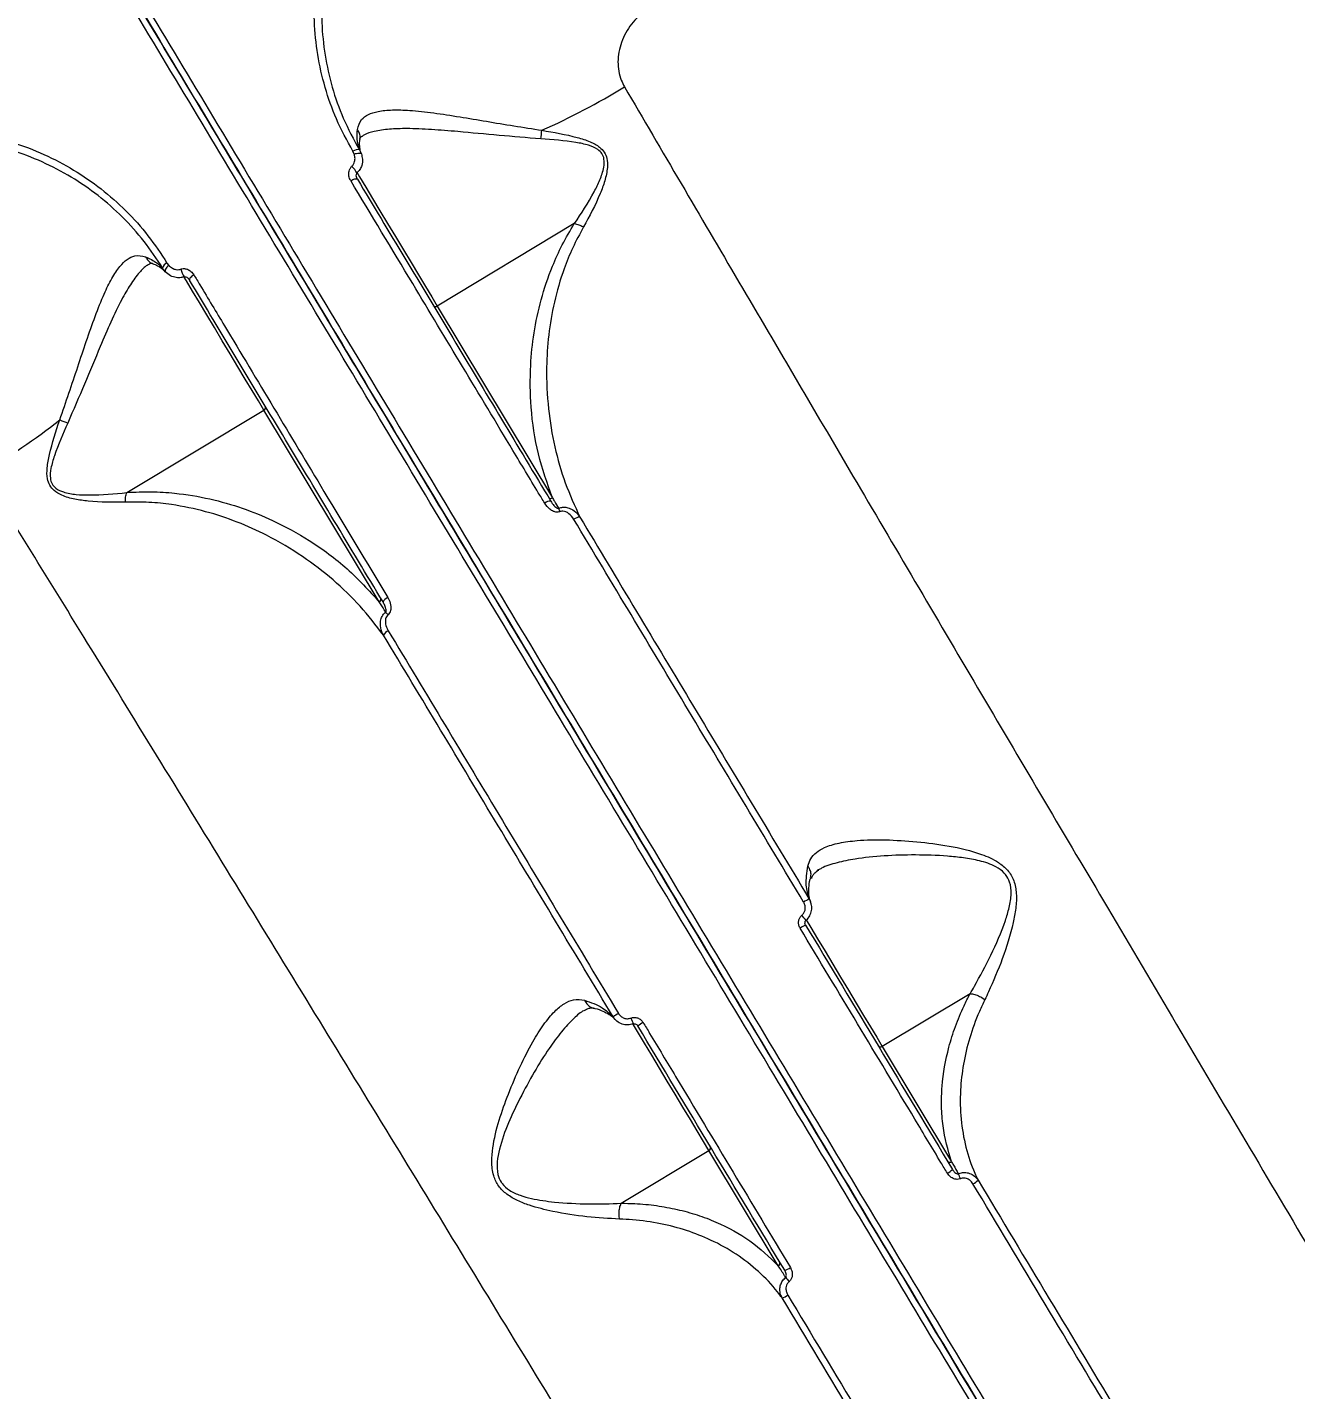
# Model space of a CAD drawing. Header units: millimetres. Extents: x -10374 to 11119, y -8221 to 9433.
# Drawn here: x 984.7 to 1185.5, y -2205.8 to -1990 of the extents above; entities that cross this region are included whole.
import ezdxf

# ---------------------------------------------------------------- set-up
doc = ezdxf.new("R2010")
doc.units = ezdxf.units.MM
for name, color, linetype in [('DIKOM_ОБЪЕКТ', 7, 'Continuous'), ('DIKOM_РАЗМЕР_ЗОНА', 7, 'Continuous'), ('DIKOM_РАЗМЕР_ОБЪЕКТА', 7, 'Continuous')]:
    doc.layers.add(name, color=color, linetype=linetype)
doc.styles.add('style1', font='arial.ttf', dxfattribs={"width": 0.8})
doc.dimstyles.new('1-50', dxfattribs={"dimtxt": 300, "dimasz": 200, "dimexe": 100, "dimexo": 0, "dimgap": 100, "dimtad": 0, "dimdec": 0, "dimtxsty": 'style1', "dimcen": 0, "dimclrd": 7, "dimclre": 7, "dimadec": 1, "dimazin": 2, "dimtfac": 1, "dimtdec": 0, "dimtmove": 1, "dimatfit": 3, "dimfxl": 0, "dimlwd": 25, "dimlwe": 18, "dimarcsym": 0})

# ---------------------------------------------------------------- blocks, each defined once
blk = doc.blocks.new('*D16')
at = {"layer": 'Defpoints', "color": 0, "transparency": 16777216}
for p in [(-9045.1, 5161.67), (3694.49, 5161.67), (1813.16, -6719.94)]:
    blk.add_point(p, dxfattribs=at)
at = {"layer": 'DIKOM_РАЗМЕР_ОБЪЕКТА', "color": 7, "lineweight": 18, "transparency": 16777216}
for p, q in [((3694.49, 5161.67), (-9145.1, 5161.67)), ((1813.16, -6719.94), (-9145.1, -6719.94))]:
    blk.add_line(p, q, dxfattribs=at)
at = {"layer": 'DIKOM_РАЗМЕР_ОБЪЕКТА', "color": 7, "lineweight": 25, "transparency": 16777216}
for p, q in [((-9045.1, 4961.67), (-9045.1, -0.45)), ((-9045.1, -6519.94), (-9045.1, -1080.23))]:
    blk.add_line(p, q, dxfattribs=at)
at = {"layer": 'DIKOM_РАЗМЕР_ОБЪЕКТА', "color": 7, "transparency": 16777216}
for points in [[(-9078.43, 4961.67), (-9011.76, 4961.67), (-9045.1, 5161.67)], [(-9078.43, -6519.94), (-9011.76, -6519.94), (-9045.1, -6719.94)]]:
    blk.add_solid(points, dxfattribs=at)
at = {"layer": 'DIKOM_РАЗМЕР_ОБЪЕКТА', "color": 0, "transparency": 16777216, "insert": (-9045.1, -540.34), "char_height": 300, "attachment_point": 5, "rotation": 90, "style": 'style1'}
blk.add_mtext('11900', dxfattribs=at)
blk = doc.blocks.new('*D15')
at = {"layer": 'Defpoints', "color": 0, "transparency": 16777216}
for p in [(-5227.87, 8308.78), (9119.43, -1150.4), (-5227.87, -1991.82)]:
    blk.add_point(p, dxfattribs=at)
at = {"layer": 'DIKOM_РАЗМЕР_ОБЪЕКТА', "color": 7, "lineweight": 18, "transparency": 16777216}
for p, q in [((-5227.87, -1991.82), (-5227.87, 8408.78)), ((9119.43, -1150.4), (9119.43, 8408.78))]:
    blk.add_line(p, q, dxfattribs=at)
at = {"layer": 'DIKOM_РАЗМЕР_ОБЪЕКТА', "color": 7, "lineweight": 25, "transparency": 16777216}
for p, q in [((-5027.87, 8308.78), (187.44, 8308.78)), ((8919.43, 8308.78), (1267.22, 8308.78))]:
    blk.add_line(p, q, dxfattribs=at)
at = {"layer": 'DIKOM_РАЗМЕР_ОБЪЕКТА', "color": 7, "transparency": 16777216}
for points in [[(-5027.87, 8342.11), (-5027.87, 8275.44), (-5227.87, 8308.78)], [(8919.43, 8342.11), (8919.43, 8275.44), (9119.43, 8308.78)]]:
    blk.add_solid(points, dxfattribs=at)
at = {"layer": 'DIKOM_РАЗМЕР_ОБЪЕКТА', "color": 0, "transparency": 16777216, "insert": (727.33, 8308.78), "char_height": 300, "attachment_point": 5, "style": 'style1'}
blk.add_mtext('14350', dxfattribs=at)
blk = doc.blocks.new('*D14')
at = {"layer": 'Defpoints', "color": 0, "transparency": 16777216}
for p in [(-7515.85, 9236.32), (11119.43, -1423.4), (-7515.85, -2401.58)]:
    blk.add_point(p, dxfattribs=at)
at = {"layer": 'DIKOM_РАЗМЕР_ЗОНА', "color": 7, "lineweight": 18, "transparency": 16777216}
for p, q in [((-7515.85, -2401.58), (-7515.85, 9336.32)), ((11119.43, -1423.4), (11119.43, 9336.32))]:
    blk.add_line(p, q, dxfattribs=at)
at = {"layer": 'DIKOM_РАЗМЕР_ЗОНА', "color": 7, "lineweight": 25, "transparency": 16777216}
for p, q in [((-7315.85, 9236.32), (77.56, 9236.32)), ((10919.43, 9236.32), (1157.34, 9236.32))]:
    blk.add_line(p, q, dxfattribs=at)
at = {"layer": 'DIKOM_РАЗМЕР_ЗОНА', "color": 7, "transparency": 16777216}
for points in [[(-7315.85, 9269.65), (-7315.85, 9202.98), (-7515.85, 9236.32)], [(10919.43, 9269.65), (10919.43, 9202.98), (11119.43, 9236.32)]]:
    blk.add_solid(points, dxfattribs=at)
at = {"layer": 'DIKOM_РАЗМЕР_ЗОНА', "color": 0, "transparency": 16777216, "insert": (617.45, 9236.32), "char_height": 300, "attachment_point": 5, "style": 'style1'}
blk.add_mtext('18650', dxfattribs=at)
blk = doc.blocks.new('*D13')
at = {"layer": 'Defpoints', "color": 0, "transparency": 16777216}
for p in [(-10176.97, 7112.81), (3082.33, 7112.81), (2015.48, -8221.4)]:
    blk.add_point(p, dxfattribs=at)
at = {"layer": 'DIKOM_РАЗМЕР_ЗОНА', "color": 7, "lineweight": 18, "transparency": 16777216}
for p, q in [((3082.33, 7112.81), (-10276.97, 7112.81)), ((2015.48, -8221.4), (-10276.97, -8221.4))]:
    blk.add_line(p, q, dxfattribs=at)
at = {"layer": 'DIKOM_РАЗМЕР_ЗОНА', "color": 7, "lineweight": 25, "transparency": 16777216}
for p, q in [((-10176.97, 6912.81), (-10176.97, -14.41)), ((-10176.97, -8021.4), (-10176.97, -1094.19))]:
    blk.add_line(p, q, dxfattribs=at)
at = {"layer": 'DIKOM_РАЗМЕР_ЗОНА', "color": 7, "transparency": 16777216}
for points in [[(-10210.3, 6912.81), (-10143.64, 6912.81), (-10176.97, 7112.81)], [(-10210.3, -8021.4), (-10143.64, -8021.4), (-10176.97, -8221.4)]]:
    blk.add_solid(points, dxfattribs=at)
at = {"layer": 'DIKOM_РАЗМЕР_ЗОНА', "color": 0, "transparency": 16777216, "insert": (-10176.97, -554.3), "char_height": 300, "attachment_point": 5, "rotation": 90, "style": 'style1'}
blk.add_mtext('15300', dxfattribs=at)

msp = doc.modelspace()

# ---------------------------------------------------------------- linework, layer by layer
at = {"layer": 'DIKOM_ОБЪЕКТ', "color": 7, "linetype": 'Continuous', "lineweight": 15}
for p, q in [((1036.46, -2010.1), (1036.26, -2009.67)), ((1037.29, -2009.44), (1037.6, -2010.08)), ((1071.32, -2021.12), (1049.61, -2034.17)), ((1006.55, -2028.74), (1006.13, -2028.16)), ((1006.82, -2027.36), (1007.11, -2027.74)), ((1049.61, -2034.17), (1067.86, -2064.54)), ((1000.46, -2063.69), (1022.18, -2050.65)), ((1040.43, -2081.02), (1022.18, -2050.65)), ((1110, -2123.49), (1109.74, -2123.64)), ((1133.97, -2143.08), (1120.07, -2151.43)), ((1120.07, -2151.43), (1131.04, -2169.69)), ((1078.74, -2176.26), (1092.64, -2167.91)), ((1103.61, -2186.17), (1092.64, -2167.91))]:
    msp.add_line(p, q, dxfattribs=at)
at = {"layer": 'DIKOM_ОБЪЕКТ', "color": 7, "linetype": 'Continuous', "lineweight": 15, "flags": 128}
for points in [[(1036.46, -2010.1), (1036.66, -2010.04), (1036.85, -2009.99), (1037.04, -2009.95), (1037.21, -2009.94), (1037.36, -2009.95), (1037.48, -2009.97), (1037.56, -2010.02), (1037.6, -2010.08)], [(1036.87, -2012.97), (1037.32, -2013.71), (1038.3, -2015.34), (1039.38, -2017.14), (1040.55, -2019.08), (1041.76, -2021.11), (1043.01, -2023.18), (1044.26, -2025.26), (1045.48, -2027.3), (1046.65, -2029.25), (1047.75, -2031.07), (1048.74, -2032.72), (1049.61, -2034.17)], [(1035.92, -2014.31), (1036.09, -2014.22), (1036.26, -2014.14), (1036.43, -2014.07), (1036.58, -2014.03), (1036.72, -2014.01), (1036.83, -2014.02), (1036.91, -2014.05), (1036.97, -2014.09)], [(1007.11, -2027.74), (1006.96, -2027.88), (1006.82, -2028.03), (1006.7, -2028.18), (1006.61, -2028.33), (1006.55, -2028.46), (1006.52, -2028.58), (1006.52, -2028.67), (1006.55, -2028.74)], [(1022.18, -2050.65), (1021.31, -2049.2), (1020.32, -2047.55), (1019.22, -2045.73), (1018.05, -2043.78), (1016.83, -2041.74), (1015.58, -2039.67), (1014.33, -2037.59), (1013.12, -2035.56), (1011.95, -2033.62), (1010.87, -2031.82), (1009.89, -2030.19), (1009.45, -2029.46)], [(1011.08, -2029.24), (1010.91, -2029.35), (1010.76, -2029.46), (1010.63, -2029.58), (1010.52, -2029.69), (1010.44, -2029.8), (1010.39, -2029.91), (1010.38, -2029.99), (1010.39, -2030.06)], [(1108.02, -2131.37), (1108.76, -2132.61), (1109.84, -2134.41), (1111.01, -2136.35), (1112.23, -2138.38), (1113.47, -2140.45), (1114.72, -2142.53), (1115.94, -2144.57), (1117.12, -2146.52), (1118.21, -2148.33), (1119.2, -2149.99), (1120.07, -2151.43)], [(1092.64, -2167.91), (1091.77, -2166.47), (1090.78, -2164.82), (1089.69, -2163), (1088.52, -2161.05), (1087.29, -2159.01), (1086.04, -2156.93), (1084.8, -2154.86), (1083.58, -2152.83), (1082.41, -2150.89), (1081.33, -2149.09), (1080.52, -2147.75)]]:
    msp.add_lwpolyline(points, dxfattribs=at)
at = {"layer": 'DIKOM_ОБЪЕКТ', "color": 7, "linetype": 'Continuous', "lineweight": 15}
for centre, radius, start, end in [((692.94, -1471.64), 579.13, 270.09885, 300.90115), ((692.94, -1471.64), 580.87, 270.09855, 300.90145), ((692.94, -1471.64), 580.37, 285.5, 300.90145), ((1022.28, -1907.3), 108.34, 293.9048, 301.729), ((1027.96, -2002.22), 38.44, 351.8067, 353.8375), ((1037, -2010.53), 1.13, 74.8015, 130.6423), ((1031.97, -2016.17), 5.82, 31.5143, 44.8852), ((1007.23, -2028.41), 1.13, 111.3558, 167.173), ((1014.65, -2026.59), 5.9, 197.198, 210.3911), ((1049.33, -2033.8), 0.454, 219.2535, 307.3761), ((1021.99, -2050.23), 0.454, 294.6736, 22.7475), ((923.07, -1967.06), 108.21, 300.2663, 308.0996), ((1004.28, -2016.19), 38.81, 248.1567, 250.1679), ((1067.58, -2064.18), 0.454, 219.2535, 307.3761), ((1067.53, -2066.44), 1.37, 87.2115, 131.1148), ((1085.31, -2059.8), 17.7, 201.2164, 203.0561), ((1072.28, -2069.26), 1.67, 92.8443, 128.4123), ((1040.24, -2080.61), 0.455, 294.6716, 22.669), ((1042.27, -2081.63), 1.37, 110.8988, 154.7796), ((1028.19, -2094.1), 17.53, 38.9475, 40.8052), ((1042.53, -2087.14), 1.67, 113.615, 149.1305), ((1112.71, -2136.6), 9.5, 116.3, 122.3261), ((1061.81, -2168.97), 59.5, 39.0688, 40.0579), ((1112.72, -2141.63), 10.57, 116.9317, 122.3608), ((1082.89, -2154.29), 9.3, 119.6053, 125.7575), ((1138.46, -2123.47), 62.73, 201.9633, 202.9015), ((1087.49, -2156.92), 10.67, 119.665, 125.0403), ((1119.79, -2151.07), 0.454, 219.2647, 307.3649), ((1092.45, -2167.5), 0.454, 294.6102, 22.811), ((1130.76, -2169.32), 0.454, 219.2647, 307.3649), ((1129.04, -2168.79), 3.03, 296.3116, 315.3232), ((1084.86, -2192.62), 51.73, 23.0363, 23.9869), ((1132.98, -2170.34), 3.22, 297.0056, 314.8698), ((1103.42, -2185.75), 0.454, 294.6159, 22.8053), ((1103.75, -2183.98), 3.04, 286.7202, 305.6719), ((1143.1, -2158.1), 48.6, 217.985, 218.9965), ((1103.28, -2188.2), 3.2, 287.0887, 305.0329)]:
    msp.add_arc(centre, radius, start, end, dxfattribs=at)
for points, knots in [([(1036.26, -2009.67), (1035.34, -2007.98), (1033.57, -2004.73), (1031.77, -1999.56), (1030.59, -1994.37), (1030.05, -1989.06), (1030.17, -1983.68), (1030.92, -1978.3), (1032.28, -1973), (1034.27, -1967.83), (1036.8, -1962.83), (1038.92, -1959.72), (1039.98, -1958.16)], [0, 0, 0, 0, 0.107084, 0.205974, 0.305184, 0.404077, 0.503337, 0.602917, 0.702181, 0.801348, 0.900835, 1, 1, 1, 1]), ([(1041.01, -1959), (1039.97, -1960.52), (1037.88, -1963.57), (1035.4, -1968.47), (1033.44, -1973.53), (1032.1, -1978.73), (1031.36, -1983.99), (1031.24, -1989.26), (1031.76, -1994.47), (1032.9, -1999.54), (1034.66, -2004.6), (1036.39, -2007.78), (1037.29, -2009.44)], [0, 0, 0, 0, 0.099277, 0.198873, 0.298151, 0.397419, 0.497007, 0.596271, 0.695086, 0.79422, 0.893031, 1, 1, 1, 1]), ([(1315.28, -2509.33), (1315.25, -2509.28), (1315.17, -2509.15), (1314.5, -2508.02), (1313.09, -2505.68), (1311, -2502.2), (1308.21, -2497.56), (1304.72, -2491.75), (1300.6, -2484.89), (1295.88, -2477.04), (1290.6, -2468.25), (1284.68, -2458.4), (1278.11, -2447.46), (1270.9, -2435.46), (1263.2, -2422.65), (1255.05, -2409.09), (1246.51, -2394.87), (1237.43, -2379.75), (1227.81, -2363.75), (1217.69, -2346.91), (1207.4, -2329.79), (1197.01, -2312.49), (1186.57, -2295.11), (1175.78, -2277.16), (1164.67, -2258.67), (1153.26, -2239.68), (1141.65, -2220.36), (1129.87, -2200.76), (1117.96, -2180.93), (1105.87, -2160.81), (1093.65, -2140.47), (1081.32, -2119.95), (1069.17, -2099.73), (1057.23, -2079.85), (1045.53, -2060.38), (1033.88, -2041), (1022.33, -2021.77), (1010.92, -2002.78), (1000.54, -1985.51), (994.1, -1974.79), (991.26, -1970.05)], [0, 0, 0, 0, 0.015651, 0.042167, 0.068704, 0.09522, 0.122506, 0.149814, 0.1771, 0.203616, 0.230153, 0.256669, 0.283955, 0.311263, 0.33855, 0.365066, 0.391602, 0.418118, 0.445404, 0.472712, 0.499999, 0.52556, 0.551139, 0.576701, 0.602949, 0.629218, 0.655466, 0.681983, 0.708519, 0.735035, 0.762321, 0.78963, 0.816916, 0.843432, 0.869968, 0.896485, 0.923771, 0.951079, 0.978366, 1, 1, 1, 1]), ([(992.37, -1969.97), (995.21, -1974.7), (1001.58, -1985.29), (1011.81, -2002.33), (1023.03, -2021), (1034.51, -2040.11), (1046.2, -2059.56), (1058.03, -2079.25), (1069.98, -2099.14), (1082.03, -2119.19), (1094.15, -2139.36), (1106.31, -2159.6), (1118.45, -2179.79), (1130.51, -2199.87), (1142.3, -2219.5), (1153.82, -2238.67), (1165.05, -2257.36), (1176.11, -2275.76), (1186.95, -2293.8), (1197.51, -2311.38), (1207.91, -2328.69), (1218.1, -2345.64), (1228.06, -2362.22), (1237.63, -2378.14), (1246.77, -2393.35), (1255.43, -2407.78), (1263.59, -2421.36), (1271.22, -2434.05), (1278.32, -2445.87), (1284.87, -2456.77), (1290.84, -2466.7), (1296.2, -2475.63), (1300.64, -2483.01), (1304.26, -2489.04), (1307.2, -2493.93), (1309.71, -2498.11), (1311.81, -2501.61), (1313.48, -2504.39), (1314.69, -2506.4), (1315.46, -2507.68), (1315.57, -2507.86), (1315.62, -2507.95)], [0, 0, 0, 0, 0.021635, 0.048472, 0.075394, 0.102359, 0.129323, 0.156245, 0.183082, 0.209919, 0.236841, 0.263806, 0.29077, 0.317692, 0.344529, 0.370377, 0.3963, 0.422262, 0.448224, 0.474147, 0.499995, 0.526832, 0.553753, 0.580718, 0.607683, 0.634604, 0.661441, 0.688278, 0.7152, 0.742165, 0.769129, 0.796051, 0.822888, 0.844633, 0.866402, 0.88817, 0.909915, 0.932424, 0.954958, 0.977491, 1, 1, 1, 1]), ([(1315.62, -2507.95), (1315.59, -2507.91), (1315.52, -2507.78), (1314.83, -2506.63), (1313.38, -2504.22), (1311.25, -2500.67), (1308.46, -2496.03), (1305.02, -2490.3), (1300.94, -2483.51), (1296.2, -2475.63), (1290.84, -2466.7), (1284.87, -2456.77), (1278.32, -2445.87), (1271.22, -2434.05), (1263.59, -2421.36), (1255.43, -2407.78), (1246.77, -2393.35), (1237.63, -2378.14), (1228.06, -2362.22), (1218.1, -2345.64), (1207.78, -2328.47), (1197.12, -2310.72), (1186.13, -2292.43), (1174.85, -2273.66), (1163.33, -2254.5), (1151.64, -2235.04), (1139.8, -2215.34), (1127.83, -2195.42), (1115.76, -2175.32), (1103.61, -2155.1), (1091.45, -2134.87), (1079.34, -2114.72), (1068.07, -2095.96), (1057.66, -2078.62), (1048.08, -2062.68), (1038.6, -2046.92), (1029.15, -2031.18), (1019.74, -2015.52), (1010.4, -1999.98), (1001.24, -1984.74), (995.33, -1974.89), (992.37, -1969.97)], [0, 0, 0, 0, 0.015652, 0.042489, 0.069411, 0.096375, 0.12334, 0.150262, 0.177099, 0.203936, 0.230857, 0.257822, 0.284787, 0.311708, 0.338545, 0.365382, 0.392304, 0.419269, 0.446234, 0.473155, 0.499992, 0.526829, 0.553751, 0.580716, 0.607681, 0.634602, 0.661439, 0.688276, 0.715198, 0.742163, 0.769127, 0.796049, 0.822886, 0.844632, 0.8664, 0.888169, 0.909915, 0.932423, 0.954957, 0.977491, 1, 1, 1, 1]), ([(992.97, -1969.03), (995.02, -1972.45), (1000.61, -1981.74), (1010, -1997.36), (1021.18, -2015.98), (1032.64, -2035.05), (1044.31, -2054.47), (1056.14, -2074.16), (1068.09, -2094.05), (1080.15, -2114.12), (1092.29, -2134.32), (1104.48, -2154.6), (1116.65, -2174.87), (1128.76, -2195.01), (1140.75, -2214.98), (1152.62, -2234.73), (1164.34, -2254.24), (1175.88, -2273.45), (1187.19, -2292.26), (1198.21, -2310.59), (1208.9, -2328.39), (1219.24, -2345.6), (1229.22, -2362.21), (1238.81, -2378.18), (1247.97, -2393.42), (1256.66, -2407.88), (1264.84, -2421.49), (1272.49, -2434.22), (1279.6, -2446.06), (1286.17, -2456.99), (1292.15, -2466.95), (1297.53, -2475.9), (1302.05, -2483.42), (1305.81, -2489.68), (1308.91, -2494.83), (1311.52, -2499.18), (1313.63, -2502.7), (1315.24, -2505.37), (1316.33, -2507.19), (1316.9, -2508.13), (1316.97, -2508.25), (1317, -2508.29)], [0, 0, 0, 0, 0.015653, 0.04249, 0.069412, 0.096376, 0.123341, 0.150263, 0.1771, 0.203937, 0.230859, 0.257823, 0.284788, 0.31171, 0.338547, 0.365384, 0.392305, 0.41927, 0.446235, 0.473157, 0.499994, 0.526831, 0.553753, 0.580717, 0.607682, 0.634604, 0.661441, 0.688278, 0.715199, 0.742164, 0.769129, 0.79605, 0.822887, 0.845967, 0.869168, 0.892397, 0.915626, 0.938828, 0.961588, 0.984348, 1, 1, 1, 1]), ([(1082.79, -1987.1), (1081.93, -1987.87), (1080.23, -1989.38), (1078.64, -1992.35), (1078.05, -1995.47), (1078.45, -1997.9), (1079.08, -1999.11), (1079.25, -1999.44)], [0, 0, 0, 0, 0.238526, 0.471334, 0.696806, 0.915996, 1, 1, 1, 1]), ([(1079.25, -1999.44), (1082.23, -2004.54), (1088.2, -2014.73), (1097.35, -2030.34), (1106.63, -2046.13), (1116.14, -2062.3), (1125.86, -2078.82), (1135.79, -2095.67), (1145.76, -2112.56), (1156.07, -2130.02), (1166.71, -2148.02), (1177.65, -2166.51), (1188.52, -2184.87), (1199.27, -2203.01), (1209.85, -2220.85), (1220.21, -2238.31), (1230.34, -2255.35), (1240.2, -2271.96), (1249.8, -2288.11), (1259.08, -2303.72), (1268.01, -2318.72), (1276.53, -2333.05), (1284.63, -2346.66), (1292.31, -2359.55), (1299.55, -2371.71), (1306.31, -2383.06), (1312.57, -2393.57), (1318.41, -2403.36), (1323.77, -2412.35), (1328.61, -2420.47), (1332.82, -2427.54), (1336.37, -2433.5), (1339.31, -2438.42), (1340.7, -2440.75), (1341.39, -2441.91)], [0, 0, 0, 0, 0.027766, 0.055566, 0.083366, 0.111132, 0.140037, 0.16898, 0.197923, 0.226828, 0.258637, 0.290548, 0.32251, 0.354472, 0.386382, 0.418191, 0.449896, 0.4817, 0.513556, 0.545411, 0.577215, 0.608919, 0.640547, 0.672276, 0.704055, 0.735834, 0.767563, 0.799191, 0.832594, 0.866026, 0.899429, 0.932943, 0.966486, 1, 1, 1, 1]), ([(1036.98, -2006.21), (1037.13, -2005.65), (1037.41, -2004.65), (1038.66, -2003.8), (1040.27, -2003.27), (1042.46, -2003.07), (1045.4, -2003.16), (1049, -2003.56), (1053.1, -2004.19), (1057.39, -2004.91), (1061.73, -2005.65), (1064.7, -2006.11), (1066.18, -2006.34)], [0, 0, 0, 0, 0.10449, 0.183387, 0.262337, 0.355838, 0.44942, 0.563195, 0.677073, 0.784508, 0.892408, 1, 1, 1, 1]), ([(959.59, -2006.47), (961.8, -2006.23), (965.86, -2005.8), (971.74, -2006.04), (977.17, -2006.8), (982.41, -2008.15), (987.4, -2010.08), (992.1, -2012.55), (996.45, -2015.54), (1000.39, -2019.03), (1003.92, -2022.95), (1005.85, -2025.89), (1006.82, -2027.36)], [0, 0, 0, 0, 0.116682, 0.215081, 0.313794, 0.412202, 0.510057, 0.608224, 0.706085, 0.803955, 0.902132, 1, 1, 1, 1]), ([(1037.29, -2009.44), (1037.14, -2008.88), (1036.87, -2007.89), (1036.94, -2006.72), (1036.98, -2006.21)], [0, 0, 0, 0, 0.562396, 1, 1, 1, 1]), ([(1037.37, -2007.67), (1037.37, -2007.64), (1037.45, -2007.37), (1037.33, -2006.89), (1037.13, -2006.44), (1037, -2006.25), (1036.98, -2006.21)], [0, 0, 0, 0, 0.05418, 0.555012, 0.920463, 1, 1, 1, 1]), ([(1066.01, -2007.69), (1063.8, -2007.52), (1059.33, -2007.17), (1053.52, -2006.59), (1048.64, -2006.2), (1045.01, -2006.04), (1041.96, -2006.12), (1039.74, -2006.47), (1038.33, -2006.87), (1037.85, -2007.23), (1037.74, -2007.31)], [0, 0, 0, 0, 0.193182, 0.39134, 0.526103, 0.663886, 0.772569, 0.883946, 0.973745, 1, 1, 1, 1]), ([(1066.18, -2006.34), (1068.06, -2006.66), (1070.66, -2007.11), (1073.72, -2008.06), (1075.21, -2008.84), (1076.1, -2009.79), (1076.57, -2010.91), (1076.6, -2012.48), (1076.18, -2014.37), (1074.97, -2017.61), (1073.72, -2019.93), (1072.79, -2021.65)], [0, 0, 0, 0, 0.231113, 0.319669, 0.391408, 0.436688, 0.482217, 0.545659, 0.639711, 0.734227, 1, 1, 1, 1]), ([(1006.13, -2028.16), (1005.18, -2026.72), (1003.29, -2023.85), (999.83, -2020.02), (995.98, -2016.6), (991.71, -2013.68), (987.11, -2011.27), (982.22, -2009.39), (977.08, -2008.07), (971.76, -2007.33), (965.99, -2007.1), (962.01, -2007.53), (959.85, -2007.77)], [0, 0, 0, 0, 0.097772, 0.195853, 0.293631, 0.391454, 0.489592, 0.587419, 0.685892, 0.784679, 0.883151, 1, 1, 1, 1]), ([(1037.59, -2010.02), (1037.58, -2009.99), (1037.46, -2009.72), (1037.35, -2009.09), (1037.29, -2008.33), (1037.38, -2007.79), (1037.4, -2007.68)], [0, 0, 0, 0, 0.046884, 0.482872, 0.887835, 1, 1, 1, 1]), ([(1037.4, -2007.75), (1037.4, -2007.72), (1037.41, -2007.54), (1037.48, -2007.48), (1037.46, -2007.42), (1037.65, -2007.31), (1037.71, -2007.27)], [0, 0, 0, 0, 0.082506, 0.406177, 0.80791, 1, 1, 1, 1]), ([(1071.34, -2021.11), (1071.34, -2021.11), (1072.44, -2019.52), (1073.88, -2017.27), (1075.41, -2014.22), (1076, -2012.47), (1076.12, -2011.02), (1075.75, -2010), (1074.9, -2009.2), (1073.45, -2008.62), (1070.43, -2008.01), (1067.87, -2007.83), (1066.01, -2007.69)], [0, 0, 0, 0, 0.000316, 0.274209, 0.369135, 0.463535, 0.523537, 0.564856, 0.606173, 0.674714, 0.763009, 1, 1, 1, 1]), ([(1036.09, -2012.07), (1036.19, -2011.95), (1036.4, -2011.73), (1036.58, -2011.23), (1036.62, -2010.67), (1036.51, -2010.28), (1036.46, -2010.1)], [0, 0, 0, 0, 0.209675, 0.418171, 0.729866, 1, 1, 1, 1]), ([(1037.6, -2010.08), (1037.67, -2010.35), (1037.83, -2010.94), (1037.72, -2011.81), (1037.4, -2012.57), (1037.05, -2012.92), (1036.87, -2013.09)], [0, 0, 0, 0, 0.254368, 0.558735, 0.77352, 1, 1, 1, 1]), ([(1035.92, -2014.31), (1035.89, -2014.25), (1035.73, -2013.98), (1035.58, -2013.47), (1035.61, -2012.86), (1035.78, -2012.39), (1035.98, -2012.17), (1036.09, -2012.07)], [0, 0, 0, 0, 0.084369, 0.402643, 0.651797, 0.825401, 1, 1, 1, 1]), ([(1036.95, -2014.01), (1036.9, -2013.92), (1036.79, -2013.72), (1036.78, -2013.42), (1036.84, -2013.22), (1036.9, -2013.15), (1036.94, -2013.11), (1036.96, -2013.1), (1036.97, -2013.1)], [0, 0, 0, 0, 0.306538, 0.686588, 0.866475, 0.944386, 0.972965, 1, 1, 1, 1]), ([(1066.63, -2065.41), (1066.29, -2064.85), (1064.61, -2062.06), (1060.26, -2054.82), (1053.61, -2043.75), (1045.02, -2029.46), (1039.18, -2019.73), (1035.92, -2014.31)], [0, 0, 0, 0, 0.032158, 0.160794, 0.418286, 0.675774, 1, 1, 1, 1]), ([(1036.97, -2014.09), (1039.46, -2018.25), (1044.45, -2026.55), (1052.08, -2039.24), (1059.78, -2052.07), (1064.99, -2060.74), (1067.6, -2065.07)], [0, 0, 0, 0, 0.249315, 0.498631, 0.749313, 1, 1, 1, 1]), ([(1067.86, -2064.54), (1067.05, -2062.26), (1065.42, -2057.7), (1064.37, -2050.61), (1064.27, -2044.15), (1064.86, -2038.45), (1065.96, -2033.21), (1067.53, -2028.52), (1069.34, -2024.48), (1070.66, -2022.24), (1071.32, -2021.12)], [0, 0, 0, 0, 0.180143, 0.360268, 0.513483, 0.627815, 0.742322, 0.856429, 0.928234, 1, 1, 1, 1]), ([(1072.79, -2021.65), (1072.19, -2022.75), (1070.99, -2024.95), (1069.4, -2028.94), (1068.05, -2033.58), (1067.18, -2038.78), (1066.82, -2044.44), (1067.1, -2050.38), (1068.13, -2056.5), (1069.76, -2062.25), (1071.38, -2065.82), (1072.2, -2067.6)], [0, 0, 0, 0, 0.066132, 0.132305, 0.238337, 0.344732, 0.450977, 0.593957, 0.729224, 0.864723, 1, 1, 1, 1]), ([(1071.32, -2021.12), (1071.33, -2021.12), (1071.33, -2021.12), (1071.33, -2021.11), (1071.33, -2021.11), (1071.34, -2021.11)], [0, 0, 0, 0, 0.390051, 0.766843, 1, 1, 1, 1]), ([(1071.34, -2021.11), (1071.57, -2021.16), (1072, -2021.25), (1072.51, -2021.49), (1072.76, -2021.62), (1072.79, -2021.65)], [0, 0, 0, 0, 0.499412, 0.920399, 1, 1, 1, 1]), ([(989.84, -2052.21), (990.33, -2050.8), (991.31, -2047.97), (992.7, -2043.78), (994.08, -2039.66), (995.44, -2035.74), (996.78, -2032.38), (998.08, -2029.74), (999.29, -2027.9), (1000.51, -2026.72), (1001.85, -2026.02), (1002.86, -2026.24), (1003.43, -2026.37)], [0, 0, 0, 0, 0.107594, 0.215495, 0.322922, 0.436809, 0.550581, 0.644165, 0.737663, 0.816613, 0.895508, 1, 1, 1, 1]), ([(1004.06, -2027.55), (1003.93, -2027.6), (1003.38, -2027.86), (1002.37, -2028.91), (1001.01, -2030.72), (999.52, -2033.35), (997.94, -2036.65), (996.02, -2041.12), (993.79, -2046.52), (992, -2050.64), (991.11, -2052.7)], [0, 0, 0, 0, 0.026283, 0.117206, 0.227033, 0.336976, 0.472996, 0.609165, 0.804443, 1, 1, 1, 1]), ([(1003.43, -2026.37), (1004.06, -2026.67), (1005.11, -2027.16), (1005.84, -2027.88), (1006.13, -2028.16)], [0, 0, 0, 0, 0.602593, 1, 1, 1, 1]), ([(1003.43, -2026.37), (1003.45, -2026.41), (1003.56, -2026.62), (1003.86, -2027), (1004.23, -2027.33), (1004.51, -2027.39), (1004.54, -2027.4)], [0, 0, 0, 0, 0.079114, 0.443397, 0.942585, 1, 1, 1, 1]), ([(1004.04, -2027.51), (1004.11, -2027.47), (1004.27, -2027.38), (1004.32, -2027.4), (1004.4, -2027.37), (1004.56, -2027.45), (1004.59, -2027.47)], [0, 0, 0, 0, 0.272687, 0.596524, 0.922977, 1, 1, 1, 1]), ([(1004.53, -2027.43), (1004.81, -2027.55), (1005.47, -2027.82), (1006.1, -2028.26), (1006.38, -2028.58), (1006.49, -2028.71)], [0, 0, 0, 0, 0.319731, 0.737058, 1, 1, 1, 1]), ([(1007.11, -2027.74), (1007.28, -2027.9), (1007.61, -2028.2), (1008.18, -2028.41), (1008.65, -2028.44), (1008.91, -2028.36), (1009.02, -2028.33)], [0, 0, 0, 0, 0.346729, 0.631304, 0.851402, 1, 1, 1, 1]), ([(1009.02, -2028.33), (1009.06, -2028.31), (1009.24, -2028.25), (1009.61, -2028.22), (1010.12, -2028.35), (1010.67, -2028.68), (1010.94, -2029.05), (1011.08, -2029.24)], [0, 0, 0, 0, 0.057939, 0.224552, 0.430089, 0.700533, 1, 1, 1, 1]), ([(1009.56, -2029.51), (1009.39, -2029.57), (1008.98, -2029.71), (1008.23, -2029.7), (1007.32, -2029.42), (1006.82, -2028.98), (1006.55, -2028.74)], [0, 0, 0, 0, 0.161613, 0.391292, 0.672353, 1, 1, 1, 1]), ([(1009.5, -2029.61), (1009.51, -2029.6), (1009.53, -2029.59), (1009.56, -2029.57), (1009.6, -2029.56), (1009.68, -2029.55), (1009.85, -2029.57), (1010.12, -2029.71), (1010.31, -2029.91), (1010.39, -2030.05), (1010.4, -2030.07)], [0, 0, 0, 0, 0.024975, 0.049186, 0.078057, 0.126503, 0.2788, 0.542001, 0.946373, 1, 1, 1, 1]), ([(1041.03, -2081.04), (1038.43, -2076.73), (1033.25, -2068.11), (1025.56, -2055.3), (1017.92, -2042.59), (1012.9, -2034.24), (1010.39, -2030.06)], [0, 0, 0, 0, 0.249317, 0.498629, 0.749315, 1, 1, 1, 1]), ([(1011.08, -2029.24), (1011.4, -2029.77), (1013.01, -2032.45), (1017.21, -2039.44), (1023.74, -2050.32), (1032.35, -2064.65), (1038.4, -2074.73), (1041.78, -2080.34)], [0, 0, 0, 0, 0.032156, 0.160792, 0.418281, 0.675776, 1, 1, 1, 1]), ([(1000.24, -2065.24), (998.29, -2065.25), (995.65, -2065.27), (992.22, -2064.81), (990.36, -2064.3), (988.99, -2063.53), (988.22, -2062.59), (987.8, -2061.36), (987.81, -2059.68), (988.41, -2056.53), (989.24, -2054.02), (989.84, -2052.21)], [0, 0, 0, 0, 0.265766, 0.360284, 0.454347, 0.517785, 0.563308, 0.608599, 0.680334, 0.768887, 1, 1, 1, 1]), ([(991.11, -2052.7), (990.35, -2054.4), (989.32, -2056.75), (988.43, -2059.71), (988.26, -2061.25), (988.57, -2062.38), (989.29, -2063.18), (990.64, -2063.76), (992.46, -2064.06), (995.87, -2064.14), (998.53, -2063.94), (1000.45, -2063.7), (1000.46, -2063.7)], [0, 0, 0, 0, 0.236978, 0.325272, 0.393814, 0.435133, 0.476445, 0.53645, 0.630854, 0.725789, 0.999683, 1, 1, 1, 1]), ([(1245.21, -2499.7), (1244.56, -2498.61), (1243.24, -2496.44), (1240.48, -2491.88), (1237.17, -2486.41), (1233.26, -2479.95), (1228.78, -2472.56), (1223.74, -2464.24), (1218.14, -2454.99), (1212, -2444.86), (1205.34, -2433.87), (1198.19, -2422.08), (1190.59, -2409.54), (1182.55, -2396.28), (1174.08, -2382.32), (1165.2, -2367.68), (1155.94, -2352.43), (1146.35, -2336.63), (1136.46, -2320.36), (1126.31, -2303.66), (1115.89, -2286.54), (1105.25, -2269.04), (1094.4, -2251.23), (1083.41, -2233.2), (1072.32, -2215.02), (1061.16, -2196.73), (1049.94, -2178.37), (1038.69, -2159.97), (1027.44, -2141.6), (1016.25, -2123.35), (1005.17, -2105.29), (995.04, -2088.82), (985.85, -2073.89), (980.36, -2064.98), (977.61, -2060.52)], [0, 0, 0, 0, 0.031557, 0.063213, 0.09492, 0.126627, 0.158283, 0.189839, 0.221397, 0.253054, 0.284762, 0.31647, 0.348127, 0.379685, 0.411265, 0.442944, 0.474674, 0.506404, 0.538083, 0.569664, 0.601295, 0.633025, 0.664806, 0.696587, 0.728318, 0.75995, 0.791659, 0.823468, 0.855326, 0.887186, 0.918995, 0.950705, 0.975352, 1, 1, 1, 1]), ([(1000.24, -2065.24), (1000.24, -2065.2), (1000.23, -2064.92), (1000.26, -2064.36), (1000.39, -2063.93), (1000.46, -2063.7)], [0, 0, 0, 0, 0.079453, 0.497193, 1, 1, 1, 1]), ([(1000.46, -2063.69), (1001.76, -2063.63), (1004.36, -2063.52), (1008.78, -2063.82), (1013.66, -2064.63), (1018.81, -2066.12), (1024.12, -2068.28), (1029.77, -2071.4), (1035.54, -2075.65), (1038.8, -2079.23), (1040.43, -2081.02)], [0, 0, 0, 0, 0.071764, 0.143569, 0.257675, 0.372185, 0.486516, 0.639732, 0.819856, 1, 1, 1, 1]), ([(1000.46, -2063.7), (1000.46, -2063.7), (1000.46, -2063.7), (1000.46, -2063.7), (1000.46, -2063.69), (1000.46, -2063.69)], [0, 0, 0, 0, 0.238122, 0.575143, 1, 1, 1, 1]), ([(1067.86, -2064.54), (1067.97, -2064.73), (1068.28, -2065.28), (1068.6, -2065.84), (1068.81, -2066.21)], [0, 0, 0, 0, 0.33202, 1, 1, 1, 1]), ([(1041.1, -2086.29), (1039.91, -2084.73), (1037.52, -2081.62), (1033.2, -2077.49), (1028.29, -2073.7), (1023.18, -2070.67), (1018.01, -2068.33), (1013.01, -2066.65), (1008.28, -2065.67), (1004, -2065.2), (1001.5, -2065.23), (1000.24, -2065.24)], [0, 0, 0, 0, 0.135277, 0.270776, 0.406043, 0.549023, 0.655269, 0.761662, 0.8677, 0.93387, 1, 1, 1, 1]), ([(1069.03, -2066.73), (1068.98, -2066.75), (1068.81, -2066.81), (1068.45, -2066.83), (1067.96, -2066.7), (1067.25, -2066.27), (1066.88, -2065.75), (1066.63, -2065.41)], [0, 0, 0, 0, 0.055632, 0.178428, 0.349513, 0.572956, 1, 1, 1, 1]), ([(1067.6, -2065.07), (1067.75, -2065.31), (1067.98, -2065.65), (1068.33, -2066.01), (1068.56, -2066.16), (1068.72, -2066.22), (1068.79, -2066.21), (1068.81, -2066.21)], [0, 0, 0, 0, 0.493849, 0.730762, 0.88546, 0.970015, 1, 1, 1, 1]), ([(1068.81, -2066.21), (1068.89, -2066.18), (1069.14, -2066.08), (1069.66, -2066), (1070.36, -2066.1), (1071.2, -2066.49), (1071.82, -2067.04), (1072.12, -2067.49), (1072.2, -2067.6)], [0, 0, 0, 0, 0.06357, 0.205928, 0.386782, 0.593782, 0.897729, 1, 1, 1, 1]), ([(1071.24, -2067.96), (1071.01, -2067.63), (1070.66, -2067.15), (1070.01, -2066.76), (1069.56, -2066.64), (1069.23, -2066.66), (1069.07, -2066.72), (1069.03, -2066.73)], [0, 0, 0, 0, 0.438579, 0.648812, 0.819295, 0.945191, 1, 1, 1, 1]), ([(1107.63, -2128.57), (1104.59, -2123.51), (1098.5, -2113.37), (1089.38, -2098.18), (1080.28, -2083.02), (1074.26, -2072.98), (1071.24, -2067.96)], [0, 0, 0, 0, 0.249098, 0.4982, 0.749101, 1, 1, 1, 1]), ([(1072.2, -2067.6), (1075.18, -2072.57), (1081.15, -2082.52), (1090.21, -2097.61), (1099.33, -2112.8), (1105.45, -2122.99), (1108.51, -2128.09)], [0, 0, 0, 0, 0.249099, 0.498201, 0.749101, 1, 1, 1, 1]), ([(1041.45, -2082.65), (1041.38, -2082.53), (1041.04, -2081.99), (1040.7, -2081.45), (1040.43, -2081.02)], [0, 0, 0, 0, 0.214836, 1, 1, 1, 1]), ([(1041.45, -2082.65), (1041.47, -2082.62), (1041.5, -2082.58), (1041.53, -2082.46), (1041.53, -2082.24), (1041.42, -2081.83), (1041.24, -2081.41), (1041.08, -2081.13), (1041.03, -2081.04)], [0, 0, 0, 0, 0.038222, 0.081917, 0.19209, 0.418067, 0.812461, 1, 1, 1, 1]), ([(1041.78, -2080.34), (1041.85, -2080.48), (1042.09, -2080.91), (1042.29, -2081.62), (1042.26, -2082.32), (1042.1, -2082.79), (1041.91, -2082.98), (1041.82, -2083.08)], [0, 0, 0, 0, 0.160523, 0.508122, 0.731818, 0.865347, 1, 1, 1, 1]), ([(1041.1, -2086.29), (1041.01, -2086.12), (1040.73, -2085.57), (1040.55, -2084.64), (1040.69, -2083.72), (1041, -2083.08), (1041.3, -2082.79), (1041.45, -2082.65)], [0, 0, 0, 0, 0.144075, 0.467945, 0.690104, 0.840304, 1, 1, 1, 1]), ([(1041.82, -2083.08), (1041.73, -2083.17), (1041.55, -2083.36), (1041.4, -2083.8), (1041.38, -2084.45), (1041.57, -2085.09), (1041.79, -2085.49), (1041.86, -2085.61)], [0, 0, 0, 0, 0.138798, 0.276744, 0.496577, 0.841893, 1, 1, 1, 1]), ([(1077.46, -2146.74), (1074.42, -2141.69), (1068.34, -2131.57), (1059.23, -2116.43), (1050.13, -2101.3), (1044.11, -2091.29), (1041.1, -2086.29)], [0, 0, 0, 0, 0.249101, 0.498201, 0.749099, 1, 1, 1, 1]), ([(1041.86, -2085.61), (1044.86, -2090.59), (1050.85, -2100.56), (1059.94, -2115.67), (1069.09, -2130.89), (1075.23, -2141.1), (1078.3, -2146.2)], [0, 0, 0, 0, 0.249099, 0.498199, 0.7491, 1, 1, 1, 1]), ([(1108.3, -2122.87), (1108.42, -2122.48), (1108.69, -2121.65), (1109.59, -2120.69), (1111.04, -2119.81), (1113.19, -2119.17), (1116.4, -2118.74), (1120.54, -2118.65), (1125.48, -2118.98), (1130.63, -2119.59), (1135.04, -2120.63), (1138.21, -2122.01), (1139.99, -2123.46), (1141.02, -2125.2), (1141.38, -2127.32), (1141.26, -2129.56), (1140.58, -2133.08), (1139.15, -2137.62), (1137.47, -2141.57), (1136.51, -2143.61), (1136.31, -2144.02)], [0, 0, 0, 0, 0.039972, 0.083836, 0.127732, 0.188934, 0.250229, 0.335038, 0.419981, 0.502434, 0.584613, 0.629742, 0.658082, 0.686912, 0.717999, 0.753285, 0.788719, 0.88224, 0.975869, 1, 1, 1, 1]), ([(1133.98, -2143.08), (1133.98, -2143.08), (1134.23, -2142.69), (1135.31, -2140.73), (1137.35, -2137.01), (1139.22, -2132.76), (1140.21, -2129.43), (1140.56, -2127.38), (1140.39, -2125.54), (1139.83, -2124.48), (1139.1, -2123.64), (1137.77, -2122.71), (1135.52, -2122), (1132.93, -2121.54), (1129.51, -2121.2), (1125.25, -2121.06), (1120.3, -2121.21), (1116.12, -2121.63), (1112.84, -2122.32), (1110.93, -2122.91), (1110.14, -2123.4), (1110, -2123.49)], [0, 0, 0, 0, 0.000103, 0.027784, 0.133914, 0.242363, 0.280951, 0.320251, 0.352587, 0.376395, 0.381843, 0.411219, 0.460281, 0.506587, 0.552948, 0.647914, 0.744789, 0.843779, 0.912943, 0.983752, 1, 1, 1, 1]), ([(1108.51, -2128.09), (1108.3, -2127.37), (1107.86, -2125.83), (1108.14, -2123.91), (1108.3, -2122.87)], [0, 0, 0, 0, 0.460487, 1, 1, 1, 1]), ([(1108.71, -2124.7), (1108.74, -2124.58), (1108.85, -2124.23), (1108.73, -2123.62), (1108.5, -2123.13), (1108.32, -2122.91), (1108.3, -2122.87)], [0, 0, 0, 0, 0.189551, 0.582713, 0.936581, 1, 1, 1, 1]), ([(1108.74, -2128.54), (1108.71, -2128.48), (1108.56, -2128.17), (1108.45, -2127.47), (1108.44, -2126.33), (1108.53, -2125.4), (1108.72, -2124.79), (1108.75, -2124.71)], [0, 0, 0, 0, 0.064006, 0.366926, 0.650133, 0.951308, 1, 1, 1, 1]), ([(1108.89, -2124.82), (1108.9, -2124.78), (1108.95, -2124.52), (1109.14, -2124.25), (1109.44, -2123.86), (1109.85, -2123.61), (1110.01, -2123.51)], [0, 0, 0, 0, 0.067956, 0.414885, 0.764421, 1, 1, 1, 1]), ([(1107.35, -2130.67), (1107.47, -2130.55), (1107.7, -2130.31), (1107.88, -2129.83), (1107.91, -2129.29), (1107.79, -2128.86), (1107.67, -2128.64), (1107.63, -2128.57)], [0, 0, 0, 0, 0.216835, 0.433422, 0.661926, 0.908033, 1, 1, 1, 1]), ([(1108, -2131.46), (1108.02, -2131.44), (1108.28, -2131.27), (1108.63, -2130.75), (1108.91, -2129.93), (1108.94, -2129.17), (1108.77, -2128.75), (1108.71, -2128.6)], [0, 0, 0, 0, 0.028058, 0.298021, 0.569295, 0.84698, 1, 1, 1, 1]), ([(1108.51, -2128.09), (1108.56, -2128.18), (1108.66, -2128.34), (1108.7, -2128.52), (1108.72, -2128.59)], [0, 0, 0, 0, 0.597465, 1, 1, 1, 1]), ([(1107.07, -2132.71), (1107.04, -2132.65), (1106.92, -2132.43), (1106.81, -2132.02), (1106.83, -2131.5), (1107.01, -2131.03), (1107.23, -2130.79), (1107.35, -2130.67)], [0, 0, 0, 0, 0.091886, 0.335558, 0.563095, 0.781452, 1, 1, 1, 1]), ([(1107.93, -2132.17), (1107.9, -2132.13), (1107.84, -2132.01), (1107.83, -2131.81), (1107.88, -2131.61), (1107.95, -2131.51), (1108, -2131.47), (1108, -2131.47)], [0, 0, 0, 0, 0.180282, 0.518362, 0.769488, 0.97378, 1, 1, 1, 1]), ([(1130.39, -2171.51), (1130.04, -2170.94), (1128.33, -2168.09), (1123.6, -2160.22), (1116.17, -2147.85), (1110.1, -2137.76), (1107.07, -2132.71)], [0, 0, 0, 0, 0.044141, 0.220716, 0.610012, 1, 1, 1, 1]), ([(1107.94, -2132.21), (1111.82, -2138.66), (1119.58, -2151.58), (1127.32, -2164.47), (1131.2, -2170.92)], [0, 0, 0, 0, 0.499272, 1, 1, 1, 1]), ([(1078.47, -2178.77), (1076.77, -2178.68), (1073.37, -2178.49), (1068.5, -2177.74), (1064.79, -2176.84), (1062.33, -2175.9), (1060.64, -2174.94), (1059.27, -2173.6), (1058.4, -2171.79), (1058.17, -2169.68), (1058.45, -2166.69), (1059.36, -2163.07), (1060.93, -2158.76), (1062.71, -2154.54), (1064.6, -2150.86), (1066.44, -2147.93), (1068.09, -2145.9), (1069.68, -2144.6), (1071.25, -2143.88), (1072.36, -2144.03), (1072.95, -2144.11)], [0, 0, 0, 0, 0.087336, 0.174681, 0.233621, 0.26395, 0.294126, 0.321209, 0.348568, 0.382671, 0.41543, 0.485138, 0.55504, 0.634221, 0.713328, 0.776921, 0.840422, 0.891305, 0.942135, 1, 1, 1, 1]), ([(1072.95, -2144.11), (1073.94, -2144.46), (1075.77, -2145.11), (1076.92, -2146.23), (1077.46, -2146.74)], [0, 0, 0, 0, 0.539512, 1, 1, 1, 1]), ([(1072.95, -2144.11), (1072.97, -2144.15), (1073.09, -2144.41), (1073.4, -2144.85), (1073.89, -2145.24), (1074.25, -2145.31), (1074.37, -2145.33)], [0, 0, 0, 0, 0.063365, 0.416616, 0.809105, 1, 1, 1, 1]), ([(1131.04, -2169.69), (1130.5, -2167.83), (1129.69, -2165.02), (1129.42, -2160.93), (1129.53, -2156.81), (1130.26, -2152.57), (1131.61, -2148.28), (1132.77, -2145.45), (1133.64, -2143.72), (1133.97, -2143.08)], [0, 0, 0, 0, 0.235539, 0.356035, 0.476526, 0.701654, 0.817291, 0.932914, 1, 1, 1, 1]), ([(1136.31, -2144.02), (1136.02, -2144.64), (1135.06, -2146.67), (1133.83, -2150.11), (1132.85, -2154.27), (1132.36, -2158.6), (1132.45, -2163), (1133.22, -2167.41), (1134.28, -2170.58), (1135.07, -2172.25), (1135.25, -2172.62)], [0, 0, 0, 0, 0.060121, 0.196236, 0.332818, 0.469063, 0.630328, 0.792115, 0.953435, 1, 1, 1, 1]), ([(1133.97, -2143.08), (1133.97, -2143.08), (1133.97, -2143.08), (1133.97, -2143.08), (1133.98, -2143.08), (1133.98, -2143.08)], [0, 0, 0, 0, 0.416745, 0.771567, 1, 1, 1, 1]), ([(1133.98, -2143.08), (1134.22, -2143.11), (1134.71, -2143.17), (1135.5, -2143.48), (1136.02, -2143.8), (1136.27, -2143.99), (1136.31, -2144.02)], [0, 0, 0, 0, 0.315703, 0.631421, 0.943764, 1, 1, 1, 1]), ([(1072.9, -2145.74), (1072.87, -2145.75), (1072.32, -2146), (1071.11, -2147.09), (1069.27, -2149.04), (1067.17, -2151.91), (1064.95, -2155.44), (1062.79, -2159.44), (1060.83, -2163.5), (1059.6, -2166.9), (1059.04, -2169.67), (1059.07, -2171.51), (1059.54, -2172.65), (1060.15, -2173.52), (1061.11, -2174.34), (1062.73, -2175.06), (1065.12, -2175.7), (1068.79, -2176.2), (1073.6, -2176.43), (1077.09, -2176.37), (1078.73, -2176.27), (1078.74, -2176.27)], [0, 0, 0, 0, 0.002474, 0.05935, 0.131672, 0.204088, 0.294714, 0.385412, 0.46432, 0.543005, 0.578596, 0.614175, 0.637473, 0.641756, 0.669336, 0.701819, 0.734519, 0.800557, 0.900232, 0.999903, 1, 1, 1, 1]), ([(1072.9, -2145.76), (1073.02, -2145.68), (1073.37, -2145.45), (1073.81, -2145.34), (1074.07, -2145.3), (1074.32, -2145.37), (1074.39, -2145.39)], [0, 0, 0, 0, 0.166472, 0.497421, 0.841558, 1, 1, 1, 1]), ([(1074.36, -2145.37), (1074.44, -2145.38), (1075.02, -2145.5), (1075.87, -2145.83), (1076.88, -2146.36), (1077.48, -2146.8), (1077.69, -2147.09), (1077.74, -2147.16)], [0, 0, 0, 0, 0.040881, 0.326232, 0.614986, 0.913829, 1, 1, 1, 1]), ([(1080.66, -2147.83), (1080.37, -2147.92), (1079.79, -2148.1), (1078.86, -2147.95), (1078.01, -2147.5), (1077.64, -2146.99), (1077.46, -2146.74)], [0, 0, 0, 0, 0.237981, 0.490623, 0.74631, 1, 1, 1, 1]), ([(1078.3, -2146.2), (1078.42, -2146.36), (1078.65, -2146.68), (1079.18, -2146.97), (1079.75, -2147.09), (1080.11, -2146.98), (1080.29, -2146.94)], [0, 0, 0, 0, 0.258412, 0.516829, 0.767782, 1, 1, 1, 1]), ([(1080.29, -2146.94), (1080.45, -2146.89), (1080.8, -2146.79), (1081.36, -2146.9), (1081.87, -2147.18), (1082.1, -2147.49), (1082.21, -2147.64)], [0, 0, 0, 0, 0.233842, 0.482536, 0.74132, 1, 1, 1, 1]), ([(1080.68, -2147.89), (1080.71, -2147.88), (1080.81, -2147.84), (1080.98, -2147.86), (1081.17, -2147.95), (1081.31, -2148.07), (1081.35, -2148.16), (1081.36, -2148.18)], [0, 0, 0, 0, 0.139589, 0.354842, 0.615923, 0.923709, 1, 1, 1, 1]), ([(1104.63, -2186.89), (1100.76, -2180.46), (1093.02, -2167.57), (1085.25, -2154.65), (1081.37, -2148.18)], [0, 0, 0, 0, 0.499275, 1, 1, 1, 1]), ([(1082.21, -2147.64), (1082.56, -2148.22), (1084.27, -2151.07), (1089.02, -2158.97), (1096.45, -2171.35), (1102.5, -2181.41), (1105.53, -2186.45)], [0, 0, 0, 0, 0.044139, 0.220716, 0.610014, 1, 1, 1, 1]), ([(1131.04, -2169.69), (1131.14, -2169.87), (1131.5, -2170.51), (1131.86, -2171.14), (1132.12, -2171.59)], [0, 0, 0, 0, 0.291289, 1, 1, 1, 1]), ([(1132.46, -2172.38), (1132.43, -2172.39), (1132.26, -2172.46), (1131.9, -2172.51), (1131.38, -2172.41), (1130.82, -2172.09), (1130.54, -2171.72), (1130.39, -2171.51)], [0, 0, 0, 0, 0.044032, 0.22455, 0.433847, 0.687515, 1, 1, 1, 1]), ([(1131.2, -2170.92), (1131.28, -2171.05), (1131.42, -2171.26), (1131.67, -2171.48), (1131.87, -2171.59), (1132.01, -2171.61), (1132.08, -2171.61), (1132.11, -2171.6), (1132.12, -2171.59)], [0, 0, 0, 0, 0.369478, 0.644728, 0.837179, 0.926884, 0.971326, 1, 1, 1, 1]), ([(1132.12, -2171.59), (1132.16, -2171.58), (1132.43, -2171.47), (1132.97, -2171.36), (1133.75, -2171.44), (1134.54, -2171.8), (1135.01, -2172.27), (1135.21, -2172.57), (1135.25, -2172.62)], [0, 0, 0, 0, 0.039504, 0.232599, 0.443769, 0.686704, 0.947961, 1, 1, 1, 1]), ([(1134.44, -2173.21), (1134.28, -2173), (1134.02, -2172.64), (1133.47, -2172.35), (1132.98, -2172.25), (1132.65, -2172.31), (1132.49, -2172.37), (1132.46, -2172.38)], [0, 0, 0, 0, 0.327736, 0.573863, 0.77973, 0.962904, 1, 1, 1, 1]), ([(1135.25, -2172.62), (1139.01, -2178.89), (1146.54, -2191.42), (1157.77, -2210.12), (1168.93, -2228.72), (1176.27, -2240.94), (1179.94, -2247.05)], [0, 0, 0, 0, 0.248596, 0.497195, 0.748598, 1, 1, 1, 1]), ([(1179.24, -2247.8), (1175.6, -2241.75), (1168.33, -2229.64), (1157.18, -2211.07), (1145.88, -2192.27), (1138.25, -2179.56), (1134.44, -2173.21)], [0, 0, 0, 0, 0.248596, 0.497194, 0.748598, 1, 1, 1, 1]), ([(1078.47, -2178.77), (1078.47, -2178.73), (1078.41, -2178.42), (1078.38, -2177.8), (1078.47, -2176.96), (1078.65, -2176.5), (1078.74, -2176.27)], [0, 0, 0, 0, 0.056234, 0.368545, 0.684268, 1, 1, 1, 1]), ([(1078.74, -2176.27), (1078.74, -2176.27), (1078.74, -2176.27), (1078.74, -2176.27), (1078.74, -2176.26), (1078.74, -2176.26)], [0, 0, 0, 0, 0.296465, 0.68239, 1, 1, 1, 1]), ([(1078.74, -2176.26), (1079.46, -2176.28), (1081.37, -2176.31), (1084.34, -2176.61), (1087.65, -2177.21), (1090.8, -2178.08), (1094.79, -2179.6), (1099.36, -2182.08), (1102.18, -2184.8), (1103.61, -2186.17)], [0, 0, 0, 0, 0.067081, 0.179636, 0.292208, 0.407922, 0.523642, 0.759122, 1, 1, 1, 1]), ([(1104.23, -2191.26), (1103.98, -2190.93), (1102.87, -2189.45), (1100.58, -2187.03), (1097.04, -2184.28), (1093.2, -2182.13), (1089.15, -2180.53), (1085.01, -2179.44), (1081.4, -2178.91), (1079.16, -2178.81), (1078.47, -2178.77)], [0, 0, 0, 0, 0.046565, 0.207884, 0.369668, 0.530937, 0.667183, 0.803767, 0.939882, 1, 1, 1, 1]), ([(1104.79, -2188.02), (1104.73, -2187.93), (1104.34, -2187.31), (1103.95, -2186.7), (1103.61, -2186.17)], [0, 0, 0, 0, 0.138079, 1, 1, 1, 1]), ([(1104.23, -2191.26), (1104.14, -2191.08), (1103.93, -2190.66), (1103.83, -2189.93), (1103.95, -2189.19), (1104.26, -2188.52), (1104.61, -2188.19), (1104.79, -2188.02)], [0, 0, 0, 0, 0.174207, 0.403659, 0.60525, 0.800033, 1, 1, 1, 1]), ([(1104.79, -2188.02), (1104.81, -2187.99), (1104.84, -2187.95), (1104.88, -2187.83), (1104.9, -2187.65), (1104.86, -2187.4), (1104.76, -2187.14), (1104.67, -2186.97), (1104.63, -2186.89)], [0, 0, 0, 0, 0.076178, 0.132223, 0.29536, 0.506112, 0.782467, 1, 1, 1, 1]), ([(1105.53, -2186.45), (1105.59, -2186.58), (1105.76, -2186.89), (1105.86, -2187.4), (1105.81, -2187.91), (1105.65, -2188.36), (1105.43, -2188.58), (1105.32, -2188.69)], [0, 0, 0, 0, 0.182532, 0.423789, 0.627456, 0.813387, 1, 1, 1, 1]), ([(1105.32, -2188.69), (1105.22, -2188.79), (1105.01, -2189), (1104.84, -2189.44), (1104.81, -2189.93), (1104.91, -2190.41), (1105.06, -2190.7), (1105.12, -2190.82)], [0, 0, 0, 0, 0.188843, 0.377433, 0.579167, 0.81648, 1, 1, 1, 1]), ([(1148.96, -2265.67), (1145.33, -2259.63), (1138.07, -2247.55), (1126.93, -2229.03), (1115.65, -2210.27), (1108.04, -2197.6), (1104.23, -2191.26)], [0, 0, 0, 0, 0.248596, 0.497195, 0.748596, 1, 1, 1, 1]), ([(1105.12, -2190.82), (1108.9, -2197.1), (1116.45, -2209.66), (1127.71, -2228.4), (1138.91, -2247.03), (1146.27, -2259.28), (1149.95, -2265.4)], [0, 0, 0, 0, 0.248596, 0.497192, 0.748596, 1, 1, 1, 1])]:
    msp.add_open_spline(points, degree=3, knots=knots, dxfattribs=at)

# ---------------------------------------------------------------- dimensions: what is measured, and where the dimension line sits
at = {"layer": 'DIKOM_РАЗМЕР_ЗОНА'}
for base, p1, p2, angle, text, picture, middle in [((-7515.85, 9236.32), (11119.43, -1423.4), (-7515.85, -2401.58), 180, '18650', '*D14', (617.45, 9236.32)), ((-10176.97, 7112.81), (2015.48, -8221.4), (3082.33, 7112.81), 270, '15300', '*D13', (-10176.97, -554.3))]:
    dim = msp.add_linear_dim(base=base, p1=p1, p2=p2, angle=angle, text=text, dimstyle='1-50', override={"dimscale": 1, "dimtix": 0, "dimtofl": 1, "dimtmove": 1, "dimatfit": 3}, dxfattribs=at)
    dim.commit()
    dim.dimension.update_dxf_attribs({"geometry": picture, "text_midpoint": middle, "dimtype": 160})
at = {"layer": 'DIKOM_РАЗМЕР_ОБЪЕКТА'}
for base, p1, p2, angle, text, picture, middle in [((-5227.87, 8308.78), (9119.43, -1150.4), (-5227.87, -1991.82), 180, '14350', '*D15', (727.33, 8308.78)), ((-9045.1, 5161.67), (1813.16, -6719.94), (3694.49, 5161.67), 270, '11900', '*D16', (-9045.1, -540.34))]:
    dim = msp.add_linear_dim(base=base, p1=p1, p2=p2, angle=angle, text=text, dimstyle='1-50', override={"dimscale": 1, "dimtix": 0, "dimtofl": 1, "dimtmove": 1, "dimatfit": 3}, dxfattribs=at)
    dim.commit()
    dim.dimension.update_dxf_attribs({"geometry": picture, "text_midpoint": middle, "dimtype": 160})

doc.saveas('drawing.dxf')
